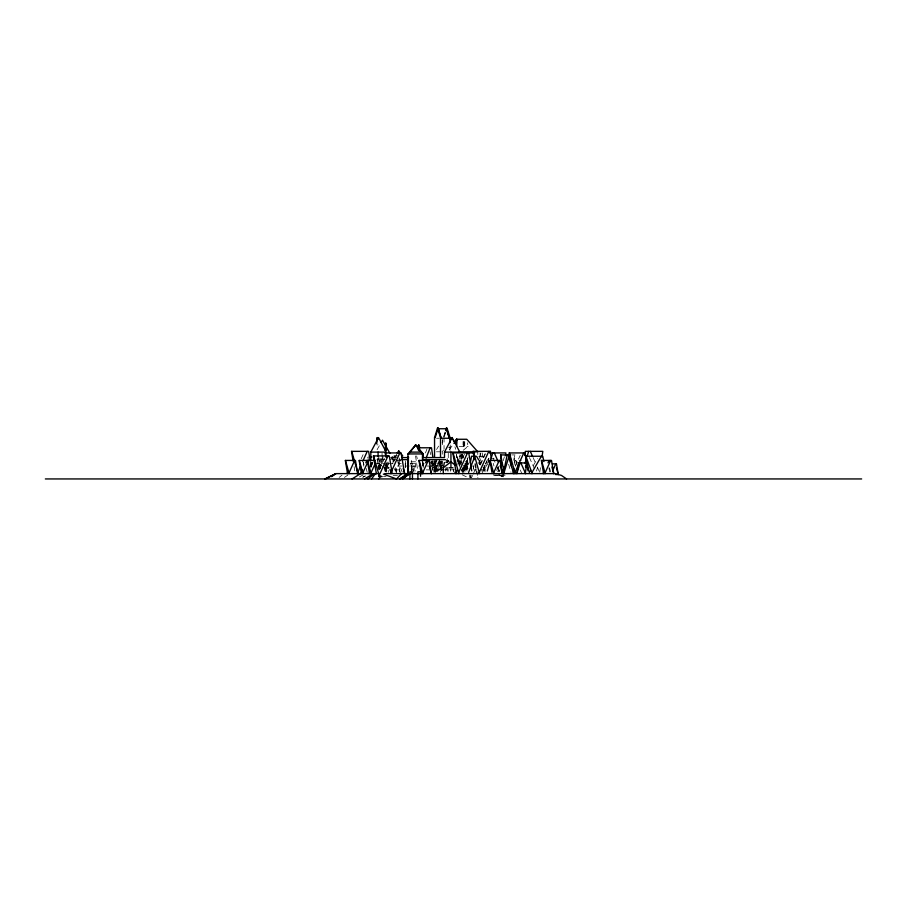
<?xml version="1.0" encoding="UTF-8"?>
<svg xmlns="http://www.w3.org/2000/svg" width="907" height="907" viewBox="0 0 907 907"><rect width="100%" height="100%" fill="white"/><g stroke="black" fill="none" stroke-linecap="round" stroke-linejoin="round"><path stroke-width="0.68" stroke-dasharray="4.54 3.4" d="M432.775 469.826L432.854 467.865L434.544 466.039M435.224 469.826L435.303 467.865L436.993 466.039L436.993 469.826M385.792 471.118L386.008 466.039M514.269 462.921L514.995 454.917L512.16 454.917M488.261 462.581L489.054 457.071M514.632 464.395L515.199 460.439L521.253 460.439M539.79 472.218L540.595 466.652M487.785 462.921L489.02 456.244M442.106 443.035L442.82 439.271M459.033 465.37L459.77 461.844L460.257 464.191M513.657 460.257L514.768 454.917M462.4 472.252L464.203 465.495M468.001 457.389L464.033 472.252L463.069 466.856M503.215 460.688L504.383 456.811M515.584 465.71L517.171 460.439M536.502 470.994L537.692 467.06M443.761 436.369L445.258 431.619M443.761 437.061L445.258 432.31M444.419 436.369L445.541 432.809M425.44 452.956L426.948 449.078M423.093 465.869L424.091 463.284M482.887 471.13L488.181 457.491M378.831 469.724L380.35 466.175M410.52 473.613L413.807 466.039M361.224 458.772L363.458 453.829M370.94 465.314L372.006 462.944M370.85 465.926L372.471 462.332M377.471 460.949L378.616 458.409M379.477 469.293L384.421 458.341M392.391 463.874L396.79 454.146M434.872 471.209L439.736 460.439M436.448 471.209L440.779 461.64M457.922 464.463L459.543 460.869M459.509 464.463L461.13 460.869M459.486 465.098L464.429 454.146M465.676 471.175L468.42 465.098M479.792 455.371L480.891 452.933M470.211 477.762L471.289 475.393M471.493 477.762L472.57 475.393M473.103 474.202L475.245 469.463M479.962 464.951L484.984 453.829M480.427 464.951L485.449 453.829M496.651 470.404L498.272 466.81M497.694 471.606L498.782 469.202M515.255 466.311L520.199 455.371M377.085 449.725L379.772 444.963M461.21 471.3L469.248 457.411M463.874 471.3L468.568 463.194M483.193 471.3L486.549 465.506M533.35 465.506L537.375 458.568M436.528 449.521L438.625 446.108M446.902 462.831L448.375 460.439M387.187 462.649L384.919 466.017L388.797 466.005M443.455 450.065L442.287 451.799L442.287 455.688M432.322 465.189L434.691 461.867M431.743 466.3L434.907 461.867M449.271 449.713L453.16 444.498M439.986 469.826L440.7 461.833L441.924 460.813L441.924 469.826M382.867 457.831L381.053 459.656L381.053 464.135M435.802 471.719L441.494 466.039L441.494 473.613M437.344 471.719L442.083 466.992M405.338 467.4L405.338 463.67L407.243 461.788M378.82 457.831L376.858 459.656L384.772 459.656M447.491 461.833L448.716 460.813M463.239 450.246L468.091 446.346L467.422 442.809M339.15 477.422L342.018 475.132M390.146 459.656L395.033 455.926L397.878 458.443M378.922 465.597L382.051 463.443M376.53 467.808L381.824 464.169M344.377 477.422L347.789 475.132M359.387 476.946L363.083 474.939M362.936 477.173L365.317 475.982M362.811 477.173L365.204 475.982M436.573 438.251L439.294 438.251M376.711 444.838L377.97 444.838M459.123 446.346L468.091 446.346M448.557 447.4L450.223 447.4L450.223 444.974M436.448 451.799L443.149 451.799M398.309 455.926L391.722 455.926L394.046 460.971M463.658 456.244L456.845 456.244L458.568 464.259M479.009 456.244L484.531 456.244M390.566 457.582L396.053 457.582M491.685 458.738L494.134 458.738M391.869 459.656L400.236 459.656M397.515 460.439L400.304 460.439M446.119 460.439L448.874 460.439M456.845 460.869L461.946 460.869M392.232 460.971L394.25 460.971L394.25 459.656L391.314 456.924M411.03 461.788L417.345 461.788L415.542 463.67L415.542 471.084M440.7 461.833L442.14 461.833M445.802 461.844L450.938 461.844M445.405 462.525L447.423 462.525L447.23 457.582L447.038 462.037M369.931 462.944L372.675 462.944M430.893 461.924A1.451 0.884 -90 0 1 431.154 462.944L432.809 462.944L432.809 466.039M370.816 467.343L370.816 463.443L373.537 463.443M374.886 463.443L388.57 463.443M393.014 463.602L386.246 463.602L386.654 469.883L390.044 469.883M398.434 463.602L401.143 463.602M410.247 463.67L417.742 463.67M430.927 463.602L440.371 463.602L440.938 469.883M383.899 464.94L389.318 464.94M432.174 465.11L432.174 461.459M440.7 465.427L442.14 465.427L439.986 466.232M467.581 469.826L467.581 466.119L466.504 465.393L464.475 465.461L465.155 466.051L465.155 469.826M378.14 466.175L380.906 466.175M404.805 466.039L409.216 466.039M410.656 466.039L420.304 466.039M426.857 466.039L442.956 466.039M463.16 466.039L474.134 466.039M483.601 466.039L486.832 466.039M432.854 467.865L435.303 467.865M378.094 468.636L380.146 468.534M383.99 468.534L389.092 468.534M394.296 469.883L401.37 469.883M426.165 469.883L455.518 469.826M460.756 469.826L467.74 469.826M473.329 469.826L476.594 469.826M481.481 469.826L485.347 469.826M493.329 475.064L503.963 475.064M494.496 475.189L505.131 475.189M393.15 475.608L397.425 475.608M383.48 476.594L386.133 476.594M401.88 466.039L396.382 466.017L396.382 473.613M462.162 474.792L467.196 477.173M499.485 474.792L504.383 477.173M499.031 474.792L503.929 477.173M498.374 474.792L503.272 477.173M378.956 463.443L381.462 465.132M383.536 466.538L386.654 468.636L386.654 469.883M381.393 465.676L378.094 463.443L378.094 457.774M382.493 466.413L385.792 468.636M466.561 469.826L465.484 461.686L466.504 461.686L466.504 465.393M386.155 465.699L389.262 467.819M385.226 465.62L389.466 468.534M466.595 466.051L465.915 462.944M398.831 459.282L400.724 460.971M440.507 466.039L442.48 467.865M478.08 462.502L479.69 464.407M479.191 460.881L480.517 463.194M483.17 467.819L485.166 471.3M399.171 457.944L400.202 459.962M533.089 457.536L535.3 462.479M537.511 467.422L539.166 471.141M529.405 457.536L534.382 468.658M515.981 460.439L517.047 462.831M520.255 470.019L521.865 473.613M493.181 458.103L495.494 463.273M497.807 468.443L498.963 471.028L497.58 467.411M453.239 469.656L454.758 473.613M438.569 461.754L442.117 470.971M410.361 463.069L413.399 470.971M397.72 460.439L402.277 472.298M394.692 468.5L396.064 472.059M385.271 468.5L386.643 472.059M486.288 461.21L487.637 464.928M479.089 456.244L481.334 462.445M483.136 467.411L484.485 471.13M457.094 456.244L460.246 464.928M454.929 446.788L455.733 449.294M508.6 464.259L510.981 472.275M549.506 467.853L550.64 471.855M497.671 466.946L499.553 473.613M493.227 463.341L493.975 465.971M479.928 452.933L482.116 460.688M483.953 467.15L485.041 471.028M475.653 469.611L477.921 477.615M466.969 460.439L468.454 465.71M470.245 474.951L470.994 477.615M462.377 454.226L463.477 458.103M464.94 463.273L467.128 471.028M462.751 468.772L464.237 474.044M441.074 461.754L442.197 465.71M432.151 460.439L435.507 472.298M387.992 461.98L388.718 464.565M378.775 458.409L380.929 466.017M371.847 462.332L372.596 464.962M367.732 457.151L368.446 459.679M366.099 468.273L367.222 472.275M363.299 462.332L364.047 464.962M379.931 466.175L380.657 468.874M430.077 451.867L430.734 454.588M432.39 461.38L435.043 472.252L433.467 461.38M416.619 455.949L417.288 458.659M438.149 461.754L440.564 472.298M411.29 460.439L414.011 472.298M397.81 461.754L400.531 473.613M395.509 467.615L396.427 471.606M384.353 467.615L385.26 471.606M498.26 466.935L499.417 472.275M485.676 462.921L486.254 465.597M479.701 460.257L480.563 464.259M481.719 469.599L482.581 473.613M548.928 467.853L549.608 471.855M498.374 466.946L499.269 472.275M482.173 452.933L483.102 458.443M484.259 465.336L485.188 470.858M478.839 459.826L479.769 465.336M476.889 470.948L478.012 477.615M467.196 458.443L468.352 465.336M469.35 474.951L469.803 477.615M466.81 460.439L468.148 468.341M462.003 454.316L462.706 458.443M463.862 465.336L465.019 472.23M461.028 454.69L461.935 460.098M463.046 467.456L463.715 471.402M453.137 468.772L453.579 471.402M432.22 461.754L434 472.298M386.813 462.581L388.445 472.23M380.441 458.523L381.598 465.382M377.437 460.439L378.094 464.395M378.321 465.71L378.99 469.656M370.498 462.479L371.201 466.652M363.151 462.332L363.82 466.289M354.07 466.652L354.773 470.824M415.553 455.949L417.73 470.892M395.033 455.926L395.373 458.443M460.597 454.69L461.414 462.797M462.082 469.554L462.355 472.252M422.843 463.602L423.195 467.558M386.439 466.039L386.654 468.636M370.816 463.443L371.144 467.343M405.463 467.366L405.214 463.602L405.214 467.354M477.785 451.799L477.785 454.577M473.556 466.119L473.556 468.59M473.386 466.051L473.386 468.568M464.724 441.618L464.724 446.482L463.058 446.482L463.058 441.618M464.611 464.679L464.713 469.826M464.033 441.618L464.033 446.482M463.749 441.618L463.749 446.482M463.692 467.252L463.692 469.826M463.171 467.252L463.171 469.826M461.3 454.384L461.3 464.747M459.826 454.713L459.77 467.729M458.046 459.645L458.046 464.735M456.527 454.577L456.527 457.343M456.38 454.577L456.38 457.343M450.643 468.896L450.643 471.255M450.019 446.618L450.019 450.507M448.262 453.183L448.262 461.504M448.171 468.896L448.171 471.255M447.242 467.309L447.242 471.084M446.777 467.434L446.777 469.826M445.756 467.729L445.722 471.084M444.045 437.559L444.045 449.192M442.469 440.19L442.469 446.278M442.151 461.504L442.151 469.826M440.507 461.187L440.507 469.826M440.371 463.602L440.371 469.883M439.77 459.974L439.77 466.039M437.367 466.039L437.367 463.046L433.75 463.046L433.75 460.994M435.643 463.046L435.643 466.039M435.315 459.974L435.462 469.826M435.133 461.504L435.133 469.826M434.544 459.974L434.544 469.826M432.163 466.039L432.163 472.343M431.04 461.459L431.04 466.039M423.195 462.332L423.195 466.255M422.696 459.656L422.696 465.234M422.481 462.604L422.481 465.359M414.148 466.039L414.148 471.084M412.039 466.039L412.039 471.084M411.325 471.084L411.325 466.039L411.268 473.613M405.338 460.971L405.338 463.67M399.477 459.656L399.477 473.613M394.806 455.926L394.806 459.656M392.232 459.656L392.153 456.504L392.062 459.656M386.223 466.039L386.246 468.636M386.099 468.636L386.099 471.118M385.124 468.681L385.124 471.141M382.879 455.836L382.879 463.443M382.051 453.296L382.051 457.105M382.051 458.375L382.051 465.994M378.956 457.774L378.956 468.636M431.04 462.944A1.451 0.884 -90 0 1 431.925 461.504A1.451 0.884 -90 0 1 432.809 462.944M436.278 469.826L436.278 459.645L436.188 469.826"/><path stroke-width="1.36" d="M408.343 473.613L408.411 457.582L401.54 457.582M456.675 446.233L457.049 439.271L466.754 439.271L477.785 451.799L459.055 451.799M503.408 473.613L503.895 468.273M513.305 473.613L513.793 468.273M398.456 453.443L398.797 450.972L402.787 455.926M502.897 473.613L503.895 466.72M505.482 455.688L505.891 452.933L489.655 452.933M516.922 473.613L518.464 462.944L526.842 462.944L525.3 473.613M524.722 455.529L525.323 451.357L542.805 451.357L542.001 456.913M470.302 462.921L471.538 456.244L475.313 456.244M443.319 473.613L443.319 467.729L444.396 462.525M503.294 473.613L507.172 454.917M503.782 473.613L509.417 454.917M487.274 471.028L492.75 452.933M516.843 473.613L520.062 462.944M525.096 463.137L526.287 459.203M527.08 456.584L528.656 451.357M525.459 466.946L526.672 462.944M434.544 457.343L434.544 437.559L437.525 428.059L438.183 428.059L441.165 438.251L449.362 438.251L446.38 428.059L447.038 428.059L450.019 437.559L450.019 442.741M435.575 436.369L438.183 428.059M437.435 431.12L438.183 428.75L446.38 428.75L449.362 438.251M445.632 430.428L446.38 428.059M426.097 458.114L430.122 447.786M468.624 472.366L474.871 456.244M347.109 473.613L348.186 471.209M348.696 473.613L354.637 460.439M357.199 473.613L360.544 466.187M362.777 461.244L367.244 451.357M360.952 473.613L362.573 470.03M365.816 462.842L366.893 460.45M362.528 473.613L368.48 460.45M369.092 473.613L370.169 471.209M370.668 473.613L374.999 464.033M378.661 476.594L388.003 455.915M390.486 473.613L399.817 452.933M420.757 473.613L421.846 471.209M425.621 462.831L426.709 460.439M422.345 473.613L428.285 460.439M455.643 473.613L457.287 469.962M458.126 473.613L467.456 452.933M478.726 473.613L488.771 451.357M493.306 473.613L499.247 460.439M514.439 473.613L523.781 452.933M543.157 473.613L544.234 471.209M548.021 462.831L549.109 460.439M544.744 473.613L550.685 460.439M552.59 470.971L555.81 463.851M370.816 452.105L378.525 437.559L386.223 452.105L370.816 452.105L370.816 460.609M381.121 442.582L382.471 440.201L389.874 453.296M529.325 472.456L530.674 470.132M531.332 473.613L541.388 456.244M378.843 478.941L380.736 475.744M422.481 457.105L423.195 457.105L423.195 453.942L415.769 444.883L408.672 453.942M455.711 442.831L456.538 439.226L457.366 440.405M407.957 473.613L407.957 453.942L415.769 444.883M371.564 478.941L375.475 473.613M453.931 443.444L457.049 439.271M397.209 452.944L398.797 450.972M401.54 473.613L396.552 478.941L383.332 474.089M367.913 478.941L374.591 473.613M443.319 467.729L450.938 461.844L455.28 465.2M402.538 478.941L409.76 473.613L399.726 478.941L407.334 473.613M402.402 478.941L409.76 473.613M331.599 476.663L335.907 473.613L379.398 473.613M352.018 478.941L360.612 473.613M364.535 478.941L373.457 473.613M325.454 478.941L335.907 473.613L324.842 478.941M434.544 437.559L435.201 437.559M437.525 428.059L440.507 437.559L441.165 437.559M449.362 437.559L450.019 437.559M377.913 438.75L376.711 438.75L377.346 437.571L377.97 438.75L377.346 437.571L376.711 443.614M449.759 439.271L452.536 439.271M455.711 440.405L456.538 439.226L456.686 440.405M386.314 444.294L385.747 443.115L385.124 450.371L386.382 450.371L386.314 444.294L385.124 444.294L385.747 443.115L386.382 449.158M419.419 450.994L419.419 446.131L418.161 446.131L418.161 449.77M418.331 447.786L431.494 447.786L432.877 457.298M490.619 451.357L473.035 451.357L474.44 459.702M410.123 452.105L421.041 452.105M474.554 452.933L452.831 452.933L456.312 473.613M407.957 453.942L423.195 453.942M510.754 454.917L500.573 454.917L501.775 465.597M368.956 457.151L371.768 457.151M407.957 457.185L408.672 457.185M401.472 459.656L408.343 459.656M445.677 459.656L422.696 459.656L422.775 457.582L444.509 457.582L444.532 452.105M374.897 460.439L359.161 460.45L361.371 473.613M552.363 463.851L556.467 463.851L558.259 474.52M448.999 467.729L452.944 467.729M384.795 473.613L555.175 473.613L561.478 475.438L566.58 478.941M555.549 474.52L558.327 474.52L556.433 467.853M382.142 476.594L379.466 476.594L373.605 455.915M45.35 478.941L861.65 478.941M453.296 440.28L455.563 443.319M415.395 444.883L422.481 453.942L422.481 461.232M476.538 456.244L478.533 459.724M419.419 446.131L418.796 444.952L418.161 446.131L418.796 444.952L419.351 450.994M530.323 451.357L532.534 456.3M520.867 462.944L525.629 473.613M494.292 452.933L498.34 461.98M500.074 465.858L503.544 473.613M525.89 456.244L532.194 473.613M438.183 428.75L441.165 438.251M508.124 454.917L513.691 473.613M551.932 467.026L553.803 473.613M541.524 460.439L545.243 473.613M509.383 452.933L515.233 473.613M501.242 469.656L502.365 473.613M490.086 460.439L493.816 473.613M473.284 451.357L479.588 473.613M453.069 452.933L458.919 473.613M429.533 467.026L431.403 473.613M419.125 460.439L422.843 473.613M403.241 468.443L404.703 473.613M385.43 452.933L386.529 456.811M390.18 469.735L391.28 473.613M367.448 460.439L371.178 473.613M359.308 460.45L363.038 473.613M351.757 451.357L358.05 473.613M345.476 460.439L349.195 473.613M543.917 461.595L542.76 456.244L525.641 456.244L528.804 470.937M500.721 454.917L504.258 473.613M553.723 473.613L551.501 460.439L541.366 460.439L543.588 473.613M528.067 470.858L525.051 452.933L509.144 452.933L511.469 466.72M502.285 473.613L500.063 460.439L489.927 460.439L491.934 472.298M490.154 451.357L491.322 458.307M475.143 463.874L475.846 468.046M468.738 452.933L471.753 470.858M431.324 473.613L429.102 460.439L418.966 460.439L421.188 473.613M404.579 473.613L401.098 452.933L385.192 452.933L385.883 457.071M392.062 472.456L389.284 455.915L373.367 455.915L376.394 473.828M370.26 461.085L368.627 451.357L351.497 451.357L353.14 461.085M367.301 460.439L369.523 473.613M357.675 473.613L355.453 460.439L345.318 460.439L347.54 473.613M510.641 458.919L510.947 461.595M450.938 452.105L450.938 467.729M440.507 437.559L440.507 457.343M420.531 476.277L420.531 471.765L417.912 471.765L417.912 478.941M412.458 478.941L412.458 471.765L409.919 471.765L409.919 478.941M378.094 452.105L378.094 456.357M452.151 437.559L444.475 452.105L459.826 452.105L452.151 437.559"/></g></svg>
